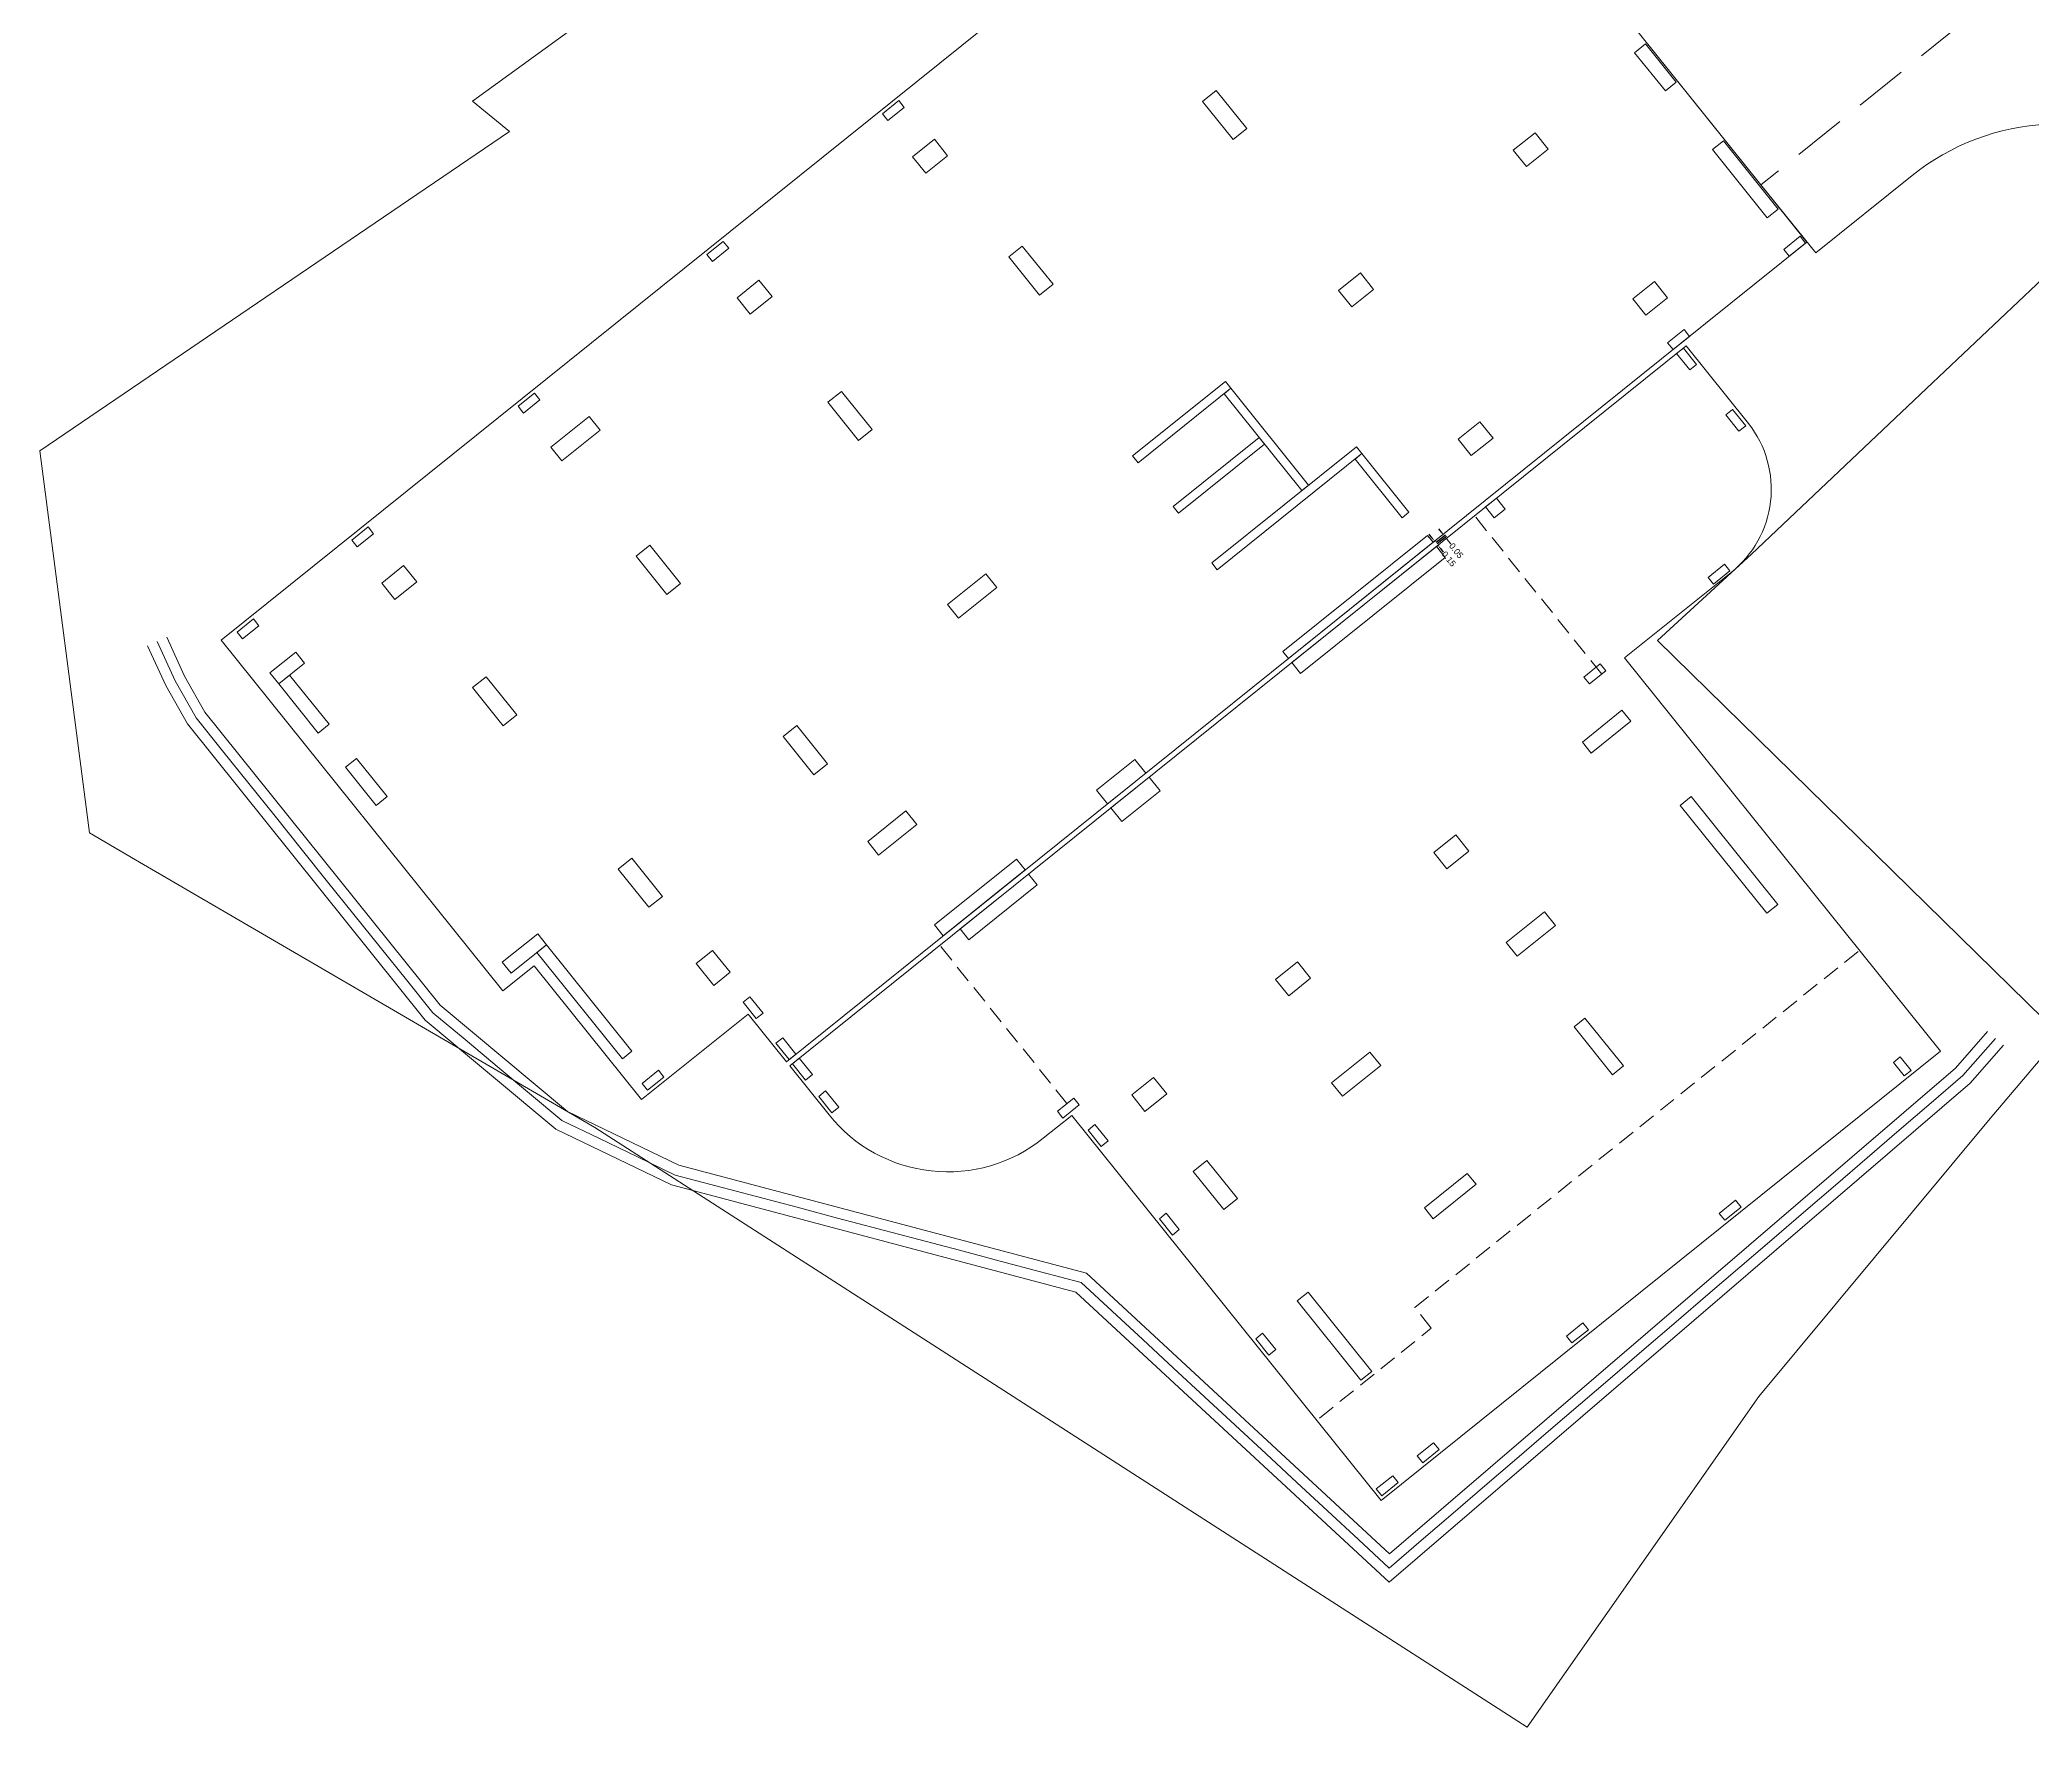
# Model space of a CAD drawing. Header units: metres. Extents: x 7511866 to 7512033, y 4692276 to 4692415.
# Drawn here: x 7511925.6 to 7511982.5, y 4692276 to 4692324.2 of the extents above; entities that cross this region are included whole.
import ezdxf

# ---------------------------------------------------------------- set-up
doc = ezdxf.new("R2010")
doc.units = ezdxf.units.M
doc.linetypes.add('DASHED', pattern=[0.75, 0.5, -0.25])
doc.layers.get('Defpoints').update_dxf_attribs({"lineweight": 0})
for name, color, linetype, lineweight in [('2D Drafting - General_Pen_No__75', 6, 'Continuous', 0), ('llF-suterren', 97, 'Continuous', 0), ('llg betimi themelet', 97, 'Continuous', 0), ('Parcela Baze', 7, 'Continuous', 0), ('pilotat ri betimi projekt pl', 14, 'Continuous', 0), ('shtyllat def', 5, 'Continuous', 0), ('Themel pllaka o3 ferizaj', 30, 'Continuous', 0)]:
    doc.layers.add(name, color=color, linetype=linetype, lineweight=lineweight)
doc.styles.get("Standard").update_dxf_attribs({"font": 'arial.ttf'})
doc.dimstyles.get("Standard").update_dxf_attribs({"dimtxt": 0.18, "dimasz": 0.18, "dimexe": 0.18, "dimexo": 0.0625, "dimgap": 0.09, "dimtad": 0, "dimtih": 1, "dimtoh": 1, "dimdec": 4, "dimzin": 0, "dimdsep": 46, "dimtxsty": 'Standard', "dimcen": 0.09, "dimadec": 0, "dimazin": 0, "dimtfac": 1, "dimtdec": 4, "dimtofl": 0, "dimtmove": 0, "dimatfit": 3, "dimfxl": 1, "dimtolj": 1, "dimtzin": 0, "dimarcsym": 0})

# ---------------------------------------------------------------- blocks, each defined once
blk = doc.blocks.new('*D249')
at = {"layer": 'Defpoints', "color": 0, "transparency": 16777216}
for p in [(7511965.409, 4692309.815), (7511965.503, 4692309.699), (7511965.545, 4692309.732)]:
    blk.add_point(p, dxfattribs=at)
at = {"layer": 'llF-suterren', "color": 0, "lineweight": -2, "transparency": 16777216}
for p, q in [((7511965.372, 4692309.946), (7511965.294, 4692310.044)), ((7511965.421, 4692309.825), (7511965.486, 4692309.877)), ((7511965.515, 4692309.708), (7511965.58, 4692309.76)), ((7511965.623, 4692309.635), (7511965.701, 4692309.537))]:
    blk.add_line(p, q, dxfattribs=at)
at = {"layer": 'llF-suterren', "color": 0, "transparency": 16777216}
for points in [[(7511965.389, 4692309.959), (7511965.356, 4692309.933), (7511965.451, 4692309.849)], [(7511965.639, 4692309.648), (7511965.607, 4692309.622), (7511965.545, 4692309.732)]]:
    blk.add_solid(points, dxfattribs=at)
at = {"layer": 'llF-suterren', "color": 0, "transparency": 16777216, "insert": (7511965.858, 4692309.342), "char_height": 0.175, "attachment_point": 5, "rotation": 308.7697}
blk.add_mtext('\\A1;0.15', dxfattribs=at)
blk = doc.blocks.new('*D250')
at = {"layer": 'Defpoints', "color": 0, "transparency": 16777216}
for p in [(7511965.482, 4692309.81), (7511965.513, 4692309.771), (7511965.756, 4692309.966)]:
    blk.add_point(p, dxfattribs=at)
at = {"layer": 'llF-suterren', "color": 0, "lineweight": -2, "transparency": 16777216}
for p, q in [((7511965.646, 4692310.102), (7511965.568, 4692310.2)), ((7511965.494, 4692309.82), (7511965.76, 4692310.033)), ((7511965.525, 4692309.781), (7511965.791, 4692309.994)), ((7511965.834, 4692309.868), (7511965.912, 4692309.771))]:
    blk.add_line(p, q, dxfattribs=at)
at = {"layer": 'llF-suterren', "color": 0, "transparency": 16777216}
for points in [[(7511965.663, 4692310.115), (7511965.63, 4692310.089), (7511965.725, 4692310.005)], [(7511965.85, 4692309.881), (7511965.818, 4692309.855), (7511965.756, 4692309.966)]]:
    blk.add_solid(points, dxfattribs=at)
at = {"layer": 'llF-suterren', "color": 0, "transparency": 16777216, "insert": (7511966.069, 4692309.576), "char_height": 0.175, "attachment_point": 5, "rotation": 308.7697}
blk.add_mtext('\\A1;0.05', dxfattribs=at)

msp = doc.modelspace()

# ---------------------------------------------------------------- linework, layer by layer
at = {"layer": '2D Drafting - General_Pen_No__75', "color": 6, "linetype": 'DASHED', "lineweight": 0}
for points in [[(7511970.226, 4692306.053), (7511966.594, 4692310.575)], [(7511954.945, 4692293.78), (7511951.313, 4692298.302)], [(7511962.162, 4692284.794), (7511965.358, 4692287.361), (7511964.885, 4692287.951), (7511977.593, 4692298.158)]]:
    msp.add_lwpolyline(points, dxfattribs=at)
at = {"layer": 'llg betimi themelet', "linetype": 'Continuous', "lineweight": 0, "flags": 128}
msp.add_lwpolyline([(7511930.783, 4692307.016), (7511938.829, 4692296.997), (7511939.726, 4692297.717), (7511942.794, 4692293.897), (7511945.835, 4692296.339), (7511946.931, 4692294.975), (7511972.465, 4692315.483), (7511976.09, 4692318.394), (7511963.88, 4692333.598)], close=True, dxfattribs=at)
msp.add_lwpolyline([(7511948.152, 4692293.454, 0.414214), (7511954.267, 4692292.787), (7511955.086, 4692293.444), (7511963.927, 4692282.436), (7511979.91, 4692295.273), (7511970.881, 4692306.515), (7511973.922, 4692308.957, 0.414214), (7511974.422, 4692313.206), (7511972.637, 4692315.428), (7511947.025, 4692294.858)], format="xyb", close=True, dxfattribs=at)
at = {"layer": 'Parcela Baze', "flags": 128}
for points in [[(7511971.825, 4692307.009), (7511983.334, 4692295.728), (7511981.327, 4692293.349), (7511974.713, 4692285.413), (7511968.092, 4692275.964), (7511951.116, 4692286.887), (7511941.458, 4692293.101), (7511928.331, 4692300.748), (7511927.019, 4692301.512), (7511925.6, 4692312.428), (7511939.02, 4692321.55), (7511937.962, 4692322.418), (7511950.248, 4692331.332), (7511962.497, 4692339.88), (7511968.34, 4692344.458), (7511984.021, 4692356.967)], [(7511984.225, 4692318.67), (7511979.511, 4692314.209), (7511974.509, 4692309.474), (7511971.825, 4692307.009)]]:
    msp.add_lwpolyline(points, dxfattribs=at)
at = {"layer": 'pilotat ri betimi projekt pl', "flags": 128}
for points in [[(7511928.679, 4692306.857), (7511929.201, 4692305.722), (7511929.815, 4692304.629), (7511936.612, 4692296.166), (7511940.346, 4692293.045), (7511943.65, 4692291.457), (7511955.205, 4692288.396), (7511964.149, 4692280.109), (7511980.759, 4692294.365), (7511981.705, 4692295.445)], [(7511981.479, 4692295.643), (7511980.547, 4692294.579), (7511979.637, 4692293.798), (7511978.726, 4692293.016), (7511977.815, 4692292.234), (7511976.905, 4692291.453), (7511975.994, 4692290.671), (7511975.084, 4692289.89), (7511974.173, 4692289.108), (7511973.263, 4692288.327), (7511972.352, 4692287.545), (7511971.441, 4692286.763), (7511970.531, 4692285.982), (7511969.62, 4692285.2), (7511968.71, 4692284.419), (7511967.799, 4692283.637), (7511966.889, 4692282.856), (7511965.978, 4692282.074), (7511965.068, 4692281.292), (7511964.157, 4692280.511), (7511963.277, 4692281.326), (7511962.396, 4692282.142), (7511961.516, 4692282.958), (7511960.636, 4692283.773), (7511959.756, 4692284.589), (7511958.876, 4692285.404), (7511957.995, 4692286.22), (7511957.115, 4692287.036), (7511956.235, 4692287.851), (7511955.355, 4692288.667), (7511954.195, 4692288.974), (7511953.035, 4692289.281), (7511951.875, 4692289.589), (7511950.715, 4692289.896), (7511949.555, 4692290.203), (7511948.395, 4692290.51), (7511947.235, 4692290.818), (7511946.075, 4692291.125), (7511944.915, 4692291.432), (7511943.755, 4692291.739), (7511942.673, 4692292.259), (7511941.591, 4692292.779), (7511940.51, 4692293.299), (7511939.589, 4692294.068), (7511938.669, 4692294.838), (7511937.748, 4692295.608), (7511936.827, 4692296.377), (7511936.076, 4692297.313), (7511935.324, 4692298.249), (7511934.573, 4692299.184), (7511933.821, 4692300.12), (7511933.07, 4692301.055), (7511932.319, 4692301.991), (7511931.567, 4692302.927), (7511930.816, 4692303.862), (7511930.064, 4692304.798), (7511929.469, 4692305.859), (7511928.951, 4692306.982)], [(7511929.224, 4692307.108), (7511929.736, 4692305.995), (7511930.314, 4692304.966), (7511937.042, 4692296.588), (7511940.674, 4692293.553), (7511943.859, 4692292.022), (7511955.504, 4692288.938), (7511964.165, 4692280.913), (7511980.336, 4692294.793), (7511981.254, 4692295.841)]]:
    msp.add_lwpolyline(points, dxfattribs=at)
at = {"layer": 'shtyllat def', "linetype": 'Continuous', "lineweight": 0, "flags": 128}
for points in [[(7511971.48, 4692324.055), (7511971.168, 4692323.804), (7511972.045, 4692322.713), (7511972.357, 4692322.963)], [(7511959.208, 4692322.727), (7511958.818, 4692322.414), (7511959.694, 4692321.322), (7511960.084, 4692321.635)], [(7511950.142, 4692322.436), (7511949.674, 4692322.061), (7511949.831, 4692321.866), (7511950.299, 4692322.241)], [(7511967.699, 4692321.018), (7511968.075, 4692320.55), (7511968.698, 4692321.051), (7511968.323, 4692321.519)], [(7511950.536, 4692320.828), (7511950.911, 4692320.361), (7511951.535, 4692320.862), (7511951.159, 4692321.329)], [(7511973.703, 4692321.287), (7511973.391, 4692321.036), (7511974.957, 4692319.087), (7511975.269, 4692319.338)], [(7511945.129, 4692318.41), (7511944.661, 4692318.034), (7511944.818, 4692317.839), (7511945.285, 4692318.215)], [(7511953.672, 4692318.281), (7511953.282, 4692317.968), (7511954.159, 4692316.876), (7511954.549, 4692317.189)], [(7511975.895, 4692318.558), (7511975.427, 4692318.182), (7511975.584, 4692317.987), (7511976.051, 4692318.363)], [(7511962.709, 4692317.01), (7511963.085, 4692316.542), (7511963.708, 4692317.043), (7511963.333, 4692317.511)], [(7511945.522, 4692316.802), (7511945.898, 4692316.334), (7511946.522, 4692316.835), (7511946.146, 4692317.303)], [(7511972.111, 4692316.802), (7511971.735, 4692317.269), (7511971.112, 4692316.768), (7511971.487, 4692316.301)], [(7511972.579, 4692315.895), (7511972.111, 4692315.519), (7511972.268, 4692315.324), (7511972.736, 4692315.7)], [(7511972.364, 4692315.209), (7511972.74, 4692314.741), (7511972.935, 4692314.898), (7511972.559, 4692315.366)], [(7511939.734, 4692314.077), (7511939.266, 4692313.701), (7511939.422, 4692313.506), (7511939.89, 4692313.882)], [(7511948.503, 4692314.129), (7511948.113, 4692313.816), (7511948.99, 4692312.725), (7511949.379, 4692313.038)], [(7511956.823, 4692312.282), (7511956.979, 4692312.087), (7511959.63, 4692314.216), (7511959.473, 4692314.411)], [(7511959.63, 4692314.216), (7511959.435, 4692314.06), (7511961.658, 4692311.292), (7511961.853, 4692311.448)], [(7511973.773, 4692313.455), (7511974.149, 4692312.987), (7511974.344, 4692313.144), (7511973.968, 4692313.611)], [(7511941.61, 4692313.018), (7511941.297, 4692313.408), (7511940.205, 4692312.531), (7511940.518, 4692312.142)], [(7511967.121, 4692312.794), (7511966.745, 4692313.262), (7511966.122, 4692312.761), (7511966.497, 4692312.293)], [(7511957.981, 4692310.84), (7511958.138, 4692310.645), (7511960.593, 4692312.617), (7511960.437, 4692312.812)], [(7511959.085, 4692309.226), (7511959.242, 4692309.031), (7511963.374, 4692312.349), (7511963.217, 4692312.544)], [(7511963.374, 4692312.349), (7511963.179, 4692312.193), (7511964.525, 4692310.517), (7511964.72, 4692310.673)], [(7511967.218, 4692311.076), (7511966.906, 4692310.826), (7511967.157, 4692310.514), (7511967.469, 4692310.764)], [(7511934.978, 4692310.257), (7511934.51, 4692309.881), (7511934.666, 4692309.686), (7511935.134, 4692310.062)], [(7511943.029, 4692309.733), (7511942.64, 4692309.42), (7511943.516, 4692308.329), (7511943.906, 4692308.642)], [(7511961.12, 4692306.692), (7511961.277, 4692306.497), (7511965.409, 4692309.815), (7511965.252, 4692310.01)], [(7511961.37, 4692306.379), (7511961.62, 4692306.067), (7511965.753, 4692309.386), (7511965.502, 4692309.698)], [(7511935.371, 4692308.649), (7511935.747, 4692308.181), (7511936.371, 4692308.682), (7511935.995, 4692309.15)], [(7511973.734, 4692309.191), (7511973.266, 4692308.815), (7511973.423, 4692308.62), (7511973.891, 4692308.996)], [(7511952.941, 4692308.523), (7511952.628, 4692308.913), (7511951.536, 4692308.037), (7511951.849, 4692307.647)], [(7511931.703, 4692307.627), (7511931.235, 4692307.251), (7511931.392, 4692307.056), (7511931.86, 4692307.432)], [(7511933.166, 4692306.365), (7511932.915, 4692306.677), (7511932.175, 4692306.082), (7511932.425, 4692305.77)], [(7511970.187, 4692306.342), (7511969.719, 4692305.966), (7511969.876, 4692305.771), (7511970.343, 4692306.147)], [(7511932.737, 4692306.02), (7511932.425, 4692305.77), (7511933.552, 4692304.366), (7511933.864, 4692304.617)], [(7511938.351, 4692305.976), (7511937.962, 4692305.663), (7511938.838, 4692304.572), (7511939.228, 4692304.885)], [(7511971.054, 4692304.704), (7511970.803, 4692305.016), (7511969.673, 4692304.108), (7511969.923, 4692303.796)], [(7511947.233, 4692304.58), (7511946.843, 4692304.267), (7511947.719, 4692303.175), (7511948.109, 4692303.488)], [(7511934.647, 4692303.642), (7511934.335, 4692303.392), (7511935.212, 4692302.3), (7511935.523, 4692302.551)], [(7511957.199, 4692303.222), (7511956.886, 4692303.612), (7511955.794, 4692302.735), (7511956.108, 4692302.345)], [(7511957.606, 4692302.715), (7511957.293, 4692303.105), (7511956.201, 4692302.228), (7511956.515, 4692301.838)], [(7511950.658, 4692301.752), (7511950.345, 4692302.142), (7511949.254, 4692301.265), (7511949.567, 4692300.875)], [(7511972.783, 4692302.551), (7511972.471, 4692302.3), (7511974.944, 4692299.221), (7511975.256, 4692299.471)], [(7511966.43, 4692300.99), (7511966.054, 4692301.458), (7511965.431, 4692300.957), (7511965.806, 4692300.49)], [(7511942.516, 4692300.792), (7511942.126, 4692300.478), (7511943.002, 4692299.387), (7511943.392, 4692299.7)], [(7511953.753, 4692300.454), (7511953.502, 4692300.766), (7511951.163, 4692298.887), (7511951.414, 4692298.575)], [(7511954.097, 4692300.025), (7511953.847, 4692300.337), (7511951.898, 4692298.771), (7511952.148, 4692298.46)], [(7511968.902, 4692298.871), (7511968.589, 4692299.261), (7511967.497, 4692298.384), (7511967.81, 4692297.995)], [(7511938.812, 4692297.817), (7511939.063, 4692297.505), (7511940.076, 4692298.319), (7511939.826, 4692298.631)], [(7511940.076, 4692298.319), (7511939.803, 4692298.1), (7511942.245, 4692295.059), (7511942.518, 4692295.279)], [(7511944.857, 4692297.157), (7511945.325, 4692297.533), (7511944.824, 4692298.157), (7511944.356, 4692297.781)], [(7511961.908, 4692297.359), (7511961.532, 4692297.826), (7511960.909, 4692297.325), (7511961.284, 4692296.858)], [(7511945.694, 4692296.675), (7511946.07, 4692296.207), (7511946.264, 4692296.363), (7511945.889, 4692296.831)], [(7511969.749, 4692296.219), (7511969.438, 4692295.968), (7511970.533, 4692294.604), (7511970.845, 4692294.854)], [(7511946.633, 4692295.505), (7511947.009, 4692295.037), (7511947.204, 4692295.194), (7511946.828, 4692295.662)], [(7511942.966, 4692294.163), (7511943.433, 4692294.539), (7511943.277, 4692294.733), (7511942.809, 4692294.358)], [(7511947.103, 4692294.92), (7511947.478, 4692294.453), (7511947.673, 4692294.609), (7511947.298, 4692295.077)], [(7511963.912, 4692294.864), (7511963.599, 4692295.253), (7511962.507, 4692294.377), (7511962.82, 4692293.987)], [(7511978.56, 4692294.958), (7511978.873, 4692294.568), (7511979.068, 4692294.725), (7511978.755, 4692295.115)], [(7511956.8, 4692294.025), (7511957.175, 4692293.558), (7511957.799, 4692294.059), (7511957.423, 4692294.526)], [(7511947.854, 4692293.985), (7511948.23, 4692293.517), (7511948.425, 4692293.674), (7511948.049, 4692294.141)], [(7511954.673, 4692293.561), (7511954.829, 4692293.366), (7511955.297, 4692293.742), (7511955.141, 4692293.937)], [(7511955.552, 4692293.023), (7511955.928, 4692292.556), (7511956.123, 4692292.712), (7511955.747, 4692293.18)], [(7511959.43, 4692290.751), (7511959.82, 4692291.064), (7511958.943, 4692292.155), (7511958.553, 4692291.842)], [(7511966.635, 4692291.473), (7511966.385, 4692291.785), (7511965.16, 4692290.802), (7511965.411, 4692290.49)], [(7511974.054, 4692291.019), (7511973.586, 4692290.643), (7511973.743, 4692290.448), (7511974.211, 4692290.824)], [(7511957.587, 4692290.49), (7511957.963, 4692290.022), (7511958.158, 4692290.178), (7511957.782, 4692290.646)], [(7511961.836, 4692288.393), (7511961.524, 4692288.143), (7511963.347, 4692285.874), (7511963.658, 4692286.124)], [(7511969.688, 4692287.512), (7511969.22, 4692287.136), (7511969.377, 4692286.941), (7511969.845, 4692287.317)], [(7511960.342, 4692287.06), (7511960.718, 4692286.592), (7511960.912, 4692286.749), (7511960.537, 4692287.217)], [(7511965.423, 4692284.087), (7511964.955, 4692283.711), (7511965.112, 4692283.516), (7511965.58, 4692283.892)], [(7511963.786, 4692282.772), (7511963.942, 4692282.577), (7511964.41, 4692282.953), (7511964.254, 4692283.148)]]:
    msp.add_lwpolyline(points, close=True, dxfattribs=at)
at = {"layer": 'Themel pllaka o3 ferizaj', "flags": 128}
msp.add_lwpolyline([(7512009.128, 4692333.136), (7511999.067, 4692317.853), (7511996.7, 4692314.26), (7511986.973, 4692320.665, 0.158744), (7511982.972, 4692321.761, 0.158634), (7511979.093, 4692320.292), (7511976.341, 4692318.082), (7511974.776, 4692320.031), (7511963.942, 4692333.519), (7511984.035, 4692349.657)], format="xyb", close=True, dxfattribs=at)
at = {"layer": 'Themel pllaka o3 ferizaj', "linetype": 'DASHED', "ltscale": 3, "flags": 128}
msp.add_lwpolyline([(7511999.067, 4692317.853), (7511984.226, 4692327.621), (7511974.776, 4692320.031)], dxfattribs=at)

# ---------------------------------------------------------------- dimensions: what is measured, and where the dimension line sits
at = {"layer": 'llF-suterren', "color": 0}
for p1, p2, distance, picture, middle in [((7511965.482, 4692309.81), (7511965.513, 4692309.771), 0.311, '*D250', (7511966.069, 4692309.576)), ((7511965.409, 4692309.815), (7511965.503, 4692309.699), 0.053, '*D249', (7511965.858, 4692309.342))]:
    dim = msp.add_aligned_dim(p1=p1, p2=p2, distance=distance, dimstyle='Standard', override={"dimscale": 0.25, "dimtxt": 0.7, "dimasz": 0.5, "dimtih": 0, "dimtoh": 0, "dimdec": 2, "dimcen": 0, "dimtdec": 2}, dxfattribs=at)
    dim.commit()
    dim.dimension.update_dxf_attribs({"geometry": picture, "text_midpoint": middle})

doc.saveas('drawing.dxf')
